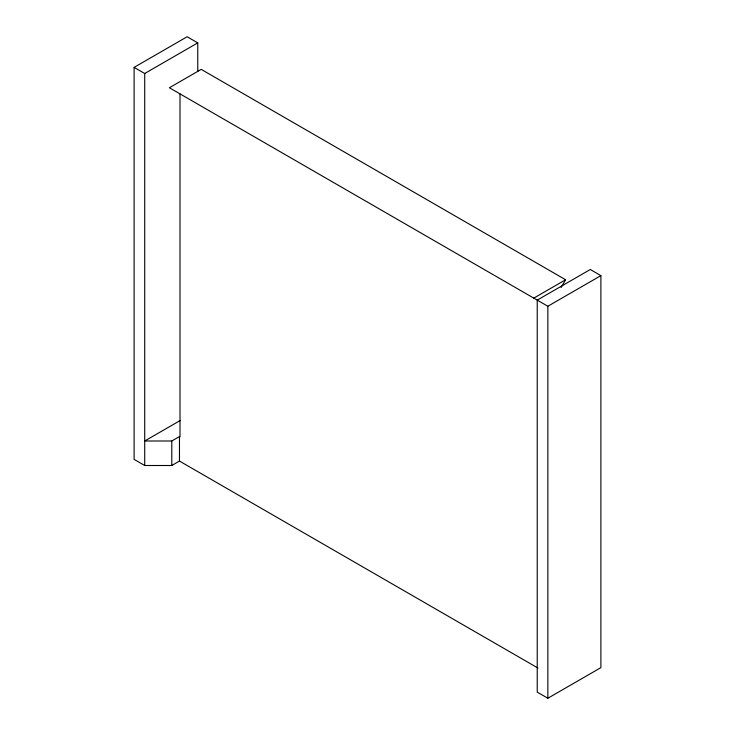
<?xml version="1.0" encoding="UTF-8"?>
<svg xmlns="http://www.w3.org/2000/svg" width="735" height="735" viewBox="0 0 735 735"><rect width="100%" height="100%" fill="white"/><g stroke="black" fill="none" stroke-linecap="round" stroke-linejoin="round"><path stroke-width="1.1" d="M561.145 287.486L565.61 279.75L201.215 69.375L169.39 87.75L547.851 306.247L600.89 275.625L600.89 667.628L547.851 698.25L537.239 692.122L537.239 300.119L590.288 269.497L600.89 275.625M537.974 668.051L179.469 461.065L171.788 465.503L144.712 465.503L134.11 459.375L134.11 67.372L187.149 36.75L197.761 42.878L197.761 71.497M134.11 67.372L144.712 73.5L197.761 42.878M180.075 420.585L144.712 441L171.788 441L179.469 436.572L180.001 436.875L180.001 93.869M533.785 298.125L565.61 279.75M547.851 306.247L547.851 698.25M179.469 436.572L179.469 461.065M171.788 441L171.788 465.503M144.712 73.5L144.712 465.503"/></g></svg>
